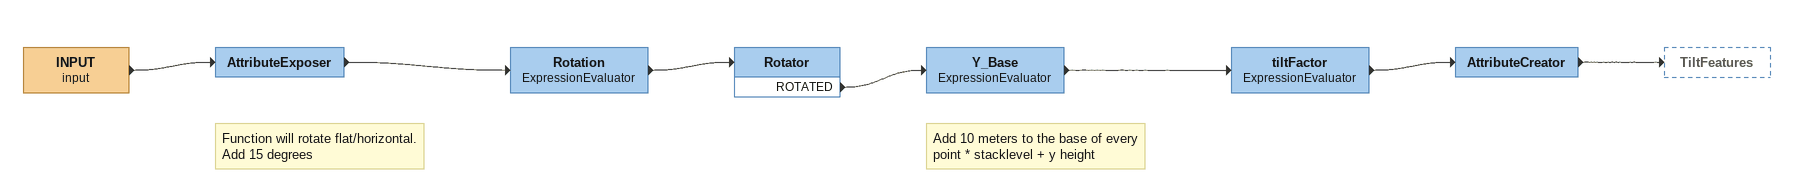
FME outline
INPUT (input)
    -> AttributeExposer
Note: Function will rotate flat/horizontal. Add 15 degrees
AttributeExposer
    -> Rotation
Rotation: ExpressionEvaluator
    -> Rotator
Rotator
    ROTATED -> Y_Base
Note: Add 10 meters to the base of every point * stacklevel + y height
Y_Base: ExpressionEvaluator
    -> tiltFactor
tiltFactor: ExpressionEvaluator
    -> AttributeCreator
AttributeCreator
    -> TiltFeatures
